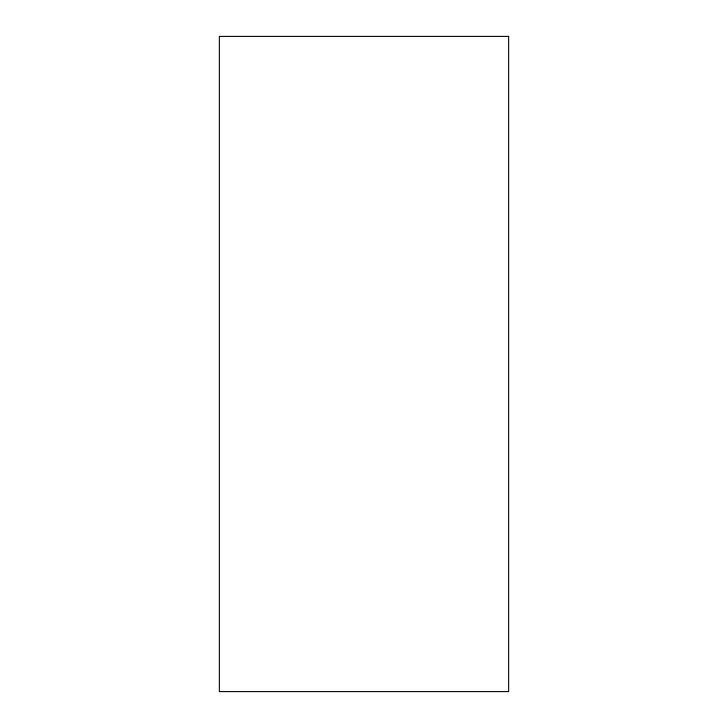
<?xml version="1.0" encoding="UTF-8"?>
<svg xmlns="http://www.w3.org/2000/svg" width="728" height="728" viewBox="0 0 728 728"><rect width="100%" height="100%" fill="white"/><g stroke="black" fill="none" stroke-linecap="round" stroke-linejoin="round"><path stroke-width="1.09" d="M508.654 36.4L219.346 36.4L219.346 691.6L508.654 691.6L508.654 36.4"/></g></svg>
